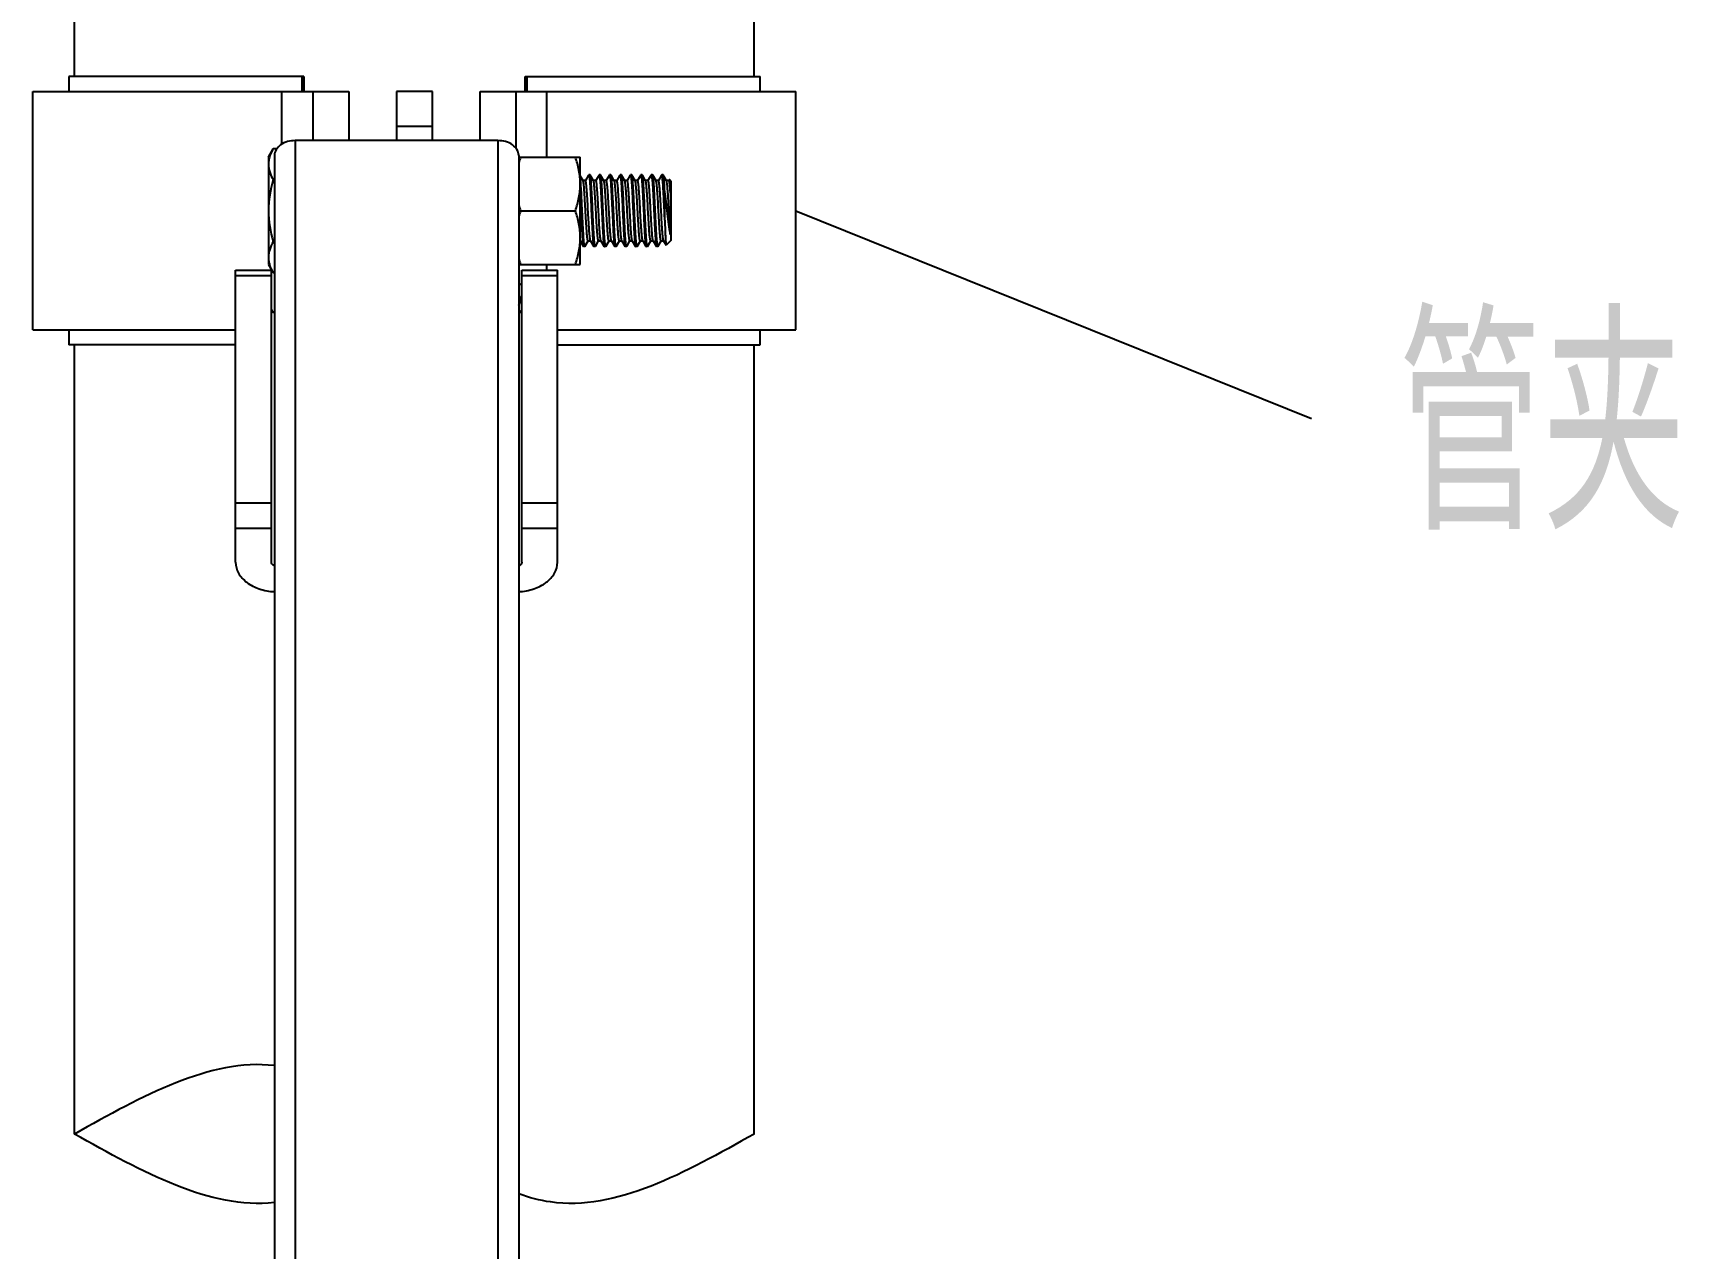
# Model space of a CAD drawing. Extents: x 27938 to 1507990, y 110129 to 923079.
# Drawn here: x 671008 to 674216, y 378799 to 381167 of the extents above; entities that cross this region are included whole.
import ezdxf

# ---------------------------------------------------------------- set-up
doc = ezdxf.new("R2010")
doc.units = 0
doc.header["$LTSCALE"] = 1000
doc.header["$MEASUREMENT"] = 0
doc.layers.add('W_DIM', color=4, linetype='Continuous')
doc.styles.get("Standard").update_dxf_attribs({"font": 'gbenor.shx', "bigfont": 'gbcbig.shx'})
doc.styles.add('wwp100', font='txt.shx', dxfattribs={"width": 0.7, "height": 400, "bigfont": 'hztxt.shx'})
doc.dimstyles.get("Standard").update_dxf_attribs({"dimtxt": 0.18, "dimasz": 0.18, "dimexe": 0.18, "dimexo": 0.0625, "dimgap": 0.09, "dimtad": 0, "dimtih": 1, "dimtoh": 1, "dimdec": 4, "dimzin": 0, "dimdsep": 46, "dimtxsty": 'Standard', "dimcen": 0.09, "dimadec": 0, "dimazin": 0, "dimtfac": 1, "dimtdec": 4, "dimtofl": 0, "dimtmove": 0, "dimatfit": 3, "dimfxl": 1, "dimtolj": 1, "dimtzin": 0, "dimarcsym": 0})

msp = doc.modelspace()

# ---------------------------------------------------------------- linework, layer by layer
at = {"linetype": 'Continuous'}
for p, q in [((671089.5, 381081.7), (671089.5, 381981.9)), ((672413.8, 381081.7), (672413.8, 381952.9)), ((671077.9, 381081.7), (671077.9, 381052.6)), ((671536.1, 381081.7), (671077.9, 381081.7)), ((671532.3, 381081.7), (671532.3, 381052.6)), ((671536.1, 381081.7), (671536.1, 381052.6)), ((671967.2, 381052.6), (671967.2, 381081.7)), ((671967.2, 381081.7), (672425.4, 381081.7)), ((671971, 381052.6), (671971, 381081.7)), ((672425.4, 381052.6), (672425.4, 381081.7)), ((671008.2, 380588), (671008.2, 381052.6)), ((671008.2, 381052.6), (671623.9, 381052.6)), ((671493.5, 380950.2), (671493.5, 381052.6)), ((671554.2, 380956.8), (671554.2, 381052.6)), ((671623.9, 381052.6), (671623.9, 380956.8)), ((671716.8, 381052.6), (671716.8, 380956.8)), ((671786.5, 381052.6), (671716.8, 381052.6)), ((671786.5, 380956.8), (671786.5, 381052.6)), ((671879.4, 380956.8), (671879.4, 381052.6)), ((671879.4, 381052.6), (672495.1, 381052.6)), ((671949.1, 381052.6), (671949.1, 380942.5)), ((672009.8, 380924.8), (672009.8, 381052.6)), ((672495.1, 380588), (672495.1, 381052.6)), ((671786.5, 380984.6), (671716.8, 380984.6)), ((671467, 380924.8), (671476.4, 380941)), ((671483.1, 380941), (671476.4, 380941)), ((671519.3, 380956.8), (671519.3, 377871.3)), ((671914.3, 380956.8), (671519.3, 380956.8)), ((671914.3, 380956.8), (671914.3, 377871.3)), ((671467, 380924.8), (671467, 380715.8)), ((671478.7, 380928.1), (671478.7, 377563.3)), ((671954.9, 380928.1), (671954.9, 377563.3)), ((671954.9, 380924.8), (672074.6, 380924.8)), ((672074.6, 380715.8), (672074.6, 380924.8)), ((671478.7, 380880.7), (671476.4, 380880.7)), ((672080.2, 380878.7), (672074.6, 380888.3)), ((672084.9, 380879), (672080, 380879)), ((672091, 380889.8), (672084.8, 380879)), ((672091, 380889.8), (672091.3, 380890)), ((672093.8, 380890), (672091.3, 380890)), ((672094.1, 380889.8), (672093.8, 380890)), ((672100.5, 380878.7), (672094.1, 380889.8)), ((672105.2, 380879), (672100.3, 380879)), ((672100.6, 380878.5), (672100.5, 380878.7)), ((672111.3, 380889.8), (672105.1, 380879)), ((672111.3, 380889.8), (672111.6, 380890)), ((672114.1, 380890), (672111.6, 380890)), ((672114.4, 380889.8), (672114.1, 380890)), ((672120.8, 380878.7), (672114.4, 380889.8)), ((672125.5, 380879), (672120.7, 380879)), ((672131.7, 380889.8), (672125.4, 380879)), ((672131.7, 380889.8), (672131.9, 380890)), ((672134.5, 380890), (672131.9, 380890)), ((672134.7, 380889.8), (672134.5, 380890)), ((672141.1, 380878.7), (672134.7, 380889.8)), ((672135.1, 380888.6), (672134.7, 380889.8)), ((672145.9, 380879), (672141, 380879)), ((672141.5, 380877.8), (672141.1, 380878.7)), ((672152, 380889.8), (672145.8, 380879)), ((672146.5, 380877.8), (672145.9, 380879)), ((672152, 380889.8), (672152.2, 380890)), ((672152.2, 380890), (672152.9, 380888.6)), ((672154.8, 380890), (672152.2, 380890)), ((672155, 380889.8), (672154.8, 380890)), ((672161.5, 380878.7), (672155, 380889.8)), ((672166.2, 380879), (672161.3, 380879)), ((672161.6, 380878.4), (672161.5, 380878.7)), ((672172.3, 380889.8), (672166.1, 380879)), ((672172.3, 380889.8), (672172.6, 380890)), ((672175.1, 380890), (672172.6, 380890)), ((672175.4, 380889.8), (672175.1, 380890)), ((672181.8, 380878.7), (672175.4, 380889.8)), ((672186.5, 380879), (672181.6, 380879)), ((672192.6, 380889.8), (672186.4, 380879)), ((672192.6, 380889.8), (672192.9, 380890)), ((672195.4, 380890), (672192.9, 380890)), ((672195.7, 380889.8), (672195.4, 380890)), ((672202.1, 380878.7), (672195.7, 380889.8)), ((672206.9, 380879), (672202, 380879)), ((672213, 380889.8), (672206.7, 380879)), ((672213, 380889.8), (672213.2, 380890)), ((672215.8, 380890), (672213.2, 380890)), ((672216, 380889.8), (672215.8, 380890)), ((672222.4, 380878.7), (672216, 380889.8)), ((672227.2, 380879), (672222.3, 380879)), ((672222.6, 380878.4), (672222.4, 380878.7)), ((672233.3, 380889.8), (672227.1, 380879)), ((672233.6, 380890), (672233.3, 380889.8)), ((672236.1, 380890), (672233.6, 380890)), ((672236.4, 380889.8), (672236.1, 380890)), ((672242.8, 380878.7), (672236.4, 380889.8)), ((672247.5, 380879), (672242.6, 380879)), ((672248.4, 380880.8), (672247.4, 380879)), ((672251.1, 380878.4), (672248.6, 380880.9)), ((672251.1, 380878.4), (672251.1, 380762.2)), ((672239.5, 380801.6), (672239.5, 380854.6)), ((672250.5, 380855), (672250.5, 380773.4)), ((671958.4, 380820.3), (672065.2, 380820.3)), ((671478.7, 380759.9), (671476.4, 380759.9)), ((672074.6, 380761.6), (672080.8, 380750.8)), ((672080.8, 380750.8), (672081.1, 380750.6)), ((672083.6, 380750.6), (672081.1, 380750.6)), ((672083.9, 380750.8), (672083.6, 380750.6)), ((672083.9, 380750.8), (672090.1, 380761.6)), ((672090, 380761.6), (672094.9, 380761.6)), ((672094.7, 380761.9), (672101.2, 380750.8)), ((672101.2, 380750.8), (672101.4, 380750.6)), ((672104, 380750.6), (672101.4, 380750.6)), ((672104.2, 380750.8), (672104, 380750.6)), ((672104.2, 380750.8), (672110.5, 380761.6)), ((672110.3, 380761.6), (672115.2, 380761.6)), ((672115.1, 380761.9), (672115, 380762.1)), ((672115.1, 380761.9), (672121.5, 380750.8)), ((672121.5, 380750.8), (672121.8, 380750.6)), ((672124.3, 380750.6), (672121.8, 380750.6)), ((672124.6, 380750.8), (672124.3, 380750.6)), ((672124.6, 380750.8), (672130.8, 380761.6)), ((672130.7, 380761.6), (672135.6, 380761.6)), ((672135.4, 380761.9), (672141.8, 380750.8)), ((672141.8, 380750.8), (672142.1, 380750.6)), ((672144.6, 380750.6), (672142.1, 380750.6)), ((672144.9, 380750.8), (672144.6, 380750.6)), ((672144.9, 380750.8), (672151.1, 380761.6)), ((672151, 380761.6), (672155.9, 380761.6)), ((672155.7, 380761.9), (672162.1, 380750.8)), ((672162.1, 380750.8), (672162.4, 380750.6)), ((672164.9, 380750.6), (672162.4, 380750.6)), ((672165.2, 380750.8), (672164.9, 380750.6)), ((672165.2, 380750.8), (672171.4, 380761.6)), ((672171.3, 380761.6), (672176.2, 380761.6)), ((672176.1, 380761.9), (672182.5, 380750.8)), ((672182.5, 380750.8), (672182.7, 380750.6)), ((672185.3, 380750.6), (672182.7, 380750.6)), ((672185.5, 380750.8), (672185.3, 380750.6)), ((672185.5, 380750.8), (672191.8, 380761.6)), ((672191.6, 380761.6), (672196.5, 380761.6)), ((672196.4, 380761.9), (672202.8, 380750.8)), ((672202.8, 380750.8), (672203.1, 380750.6)), ((672205.6, 380750.6), (672203.1, 380750.6)), ((672205.9, 380750.8), (672205.6, 380750.6)), ((672205.9, 380750.8), (672212.1, 380761.6)), ((672212, 380761.6), (672216.9, 380761.6)), ((672216.7, 380761.9), (672223.1, 380750.8)), ((672223.1, 380750.8), (672223.4, 380750.6)), ((672225.9, 380750.6), (672223.4, 380750.6)), ((672226.2, 380750.8), (672225.9, 380750.6)), ((672226.2, 380750.8), (672232.4, 380761.6)), ((672232.3, 380761.6), (672237.2, 380761.6)), ((672237, 380761.9), (672237.2, 380761.6)), ((672237.2, 380761.6), (672242, 380753.3)), ((672242, 380753.3), (672242.2, 380753.3)), ((672251.1, 380762.2), (672242.2, 380753.3)), ((671467, 380715.8), (671473.5, 380704.6)), ((671954.9, 380715.8), (672074.6, 380715.8)), ((672009.8, 380704.2), (672009.8, 380715.8)), ((671403.2, 380135.4), (671403.2, 380704.2)), ((671403.2, 380704.2), (671472.9, 380704.2)), ((671403.2, 380694), (671472.9, 380694)), ((671472.9, 380135.4), (671472.9, 380704.2)), ((671478.7, 380699.6), (671476.4, 380699.6)), ((671960.7, 380135.4), (671960.7, 380704.2)), ((671960.7, 380704.2), (672030.4, 380704.2)), ((671960.7, 380694), (672030.4, 380694)), ((672030.4, 380135.4), (672030.4, 380704.2)), ((671960.7, 380675.2), (671954.9, 380679.3)), ((671960.7, 380649.1), (671960.2, 380648.7)), ((671008.2, 380588), (671403.2, 380588)), ((671077.9, 380588), (671077.9, 380558.9)), ((672030.4, 380588), (672495.1, 380588)), ((672425.4, 380558.9), (672425.4, 380588)), ((671403.2, 380558.9), (671077.9, 380558.9)), ((671089.5, 379021.4), (671089.5, 380558.9)), ((672030.4, 380558.9), (672425.4, 380558.9)), ((672413.8, 379021.4), (672413.8, 380558.9)), ((671472.9, 380250.4), (671403.2, 380250.4)), ((672030.4, 380250.4), (671960.7, 380250.4)), ((671472.9, 380201.1), (671403.2, 380201.1)), ((672030.4, 380201.1), (671960.7, 380201.1))]:
    msp.add_line(p, q, dxfattribs=at)
msp.add_lwpolyline([(671954.9, 380635.9), (671958.4, 380645), (671960.7, 380649.9)], dxfattribs=at)
for centre, radius, start, end in [((672167.1, 380855), 220, 161.5104, 164.6888), ((666936, 380588.7), 5145.2, 2.5803, 2.9163), ((672167.1, 380890.1), 220, 195.3112, 198.4896), ((672167.1, 380750.5), 220, 161.5104, 164.6888), ((672167.1, 380785.5), 220, 195.3112, 198.4896), ((671559.6, 380747.7), 96.1, 206.641, 210.0621), ((672093.9, 380566.9), 160, 149.4462, 150.2362), ((671969.6, 380644.6), 24, 240.2296, 242.1247)]:
    msp.add_arc(centre, radius, start, end, dxfattribs=at)
for points, knots in [([(671476.4, 380941), (671475.6, 380939.7), (671472.7, 380934.3), (671470.3, 380928.7), (671469, 380924.4)], [0, 0, 0, 0, 0.257362, 1, 1, 1, 1]), ([(671519.3, 380956.8), (671509.3, 380956.8), (671490.8, 380953), (671478.7, 380935.9), (671478.7, 380928.1)], [0, 0, 0, 0, 0.559767, 1, 1, 1, 1]), ([(671954.9, 380928.1), (671954.9, 380935.9), (671942.8, 380953), (671924.3, 380956.8), (671914.3, 380956.8)], [0, 0, 0, 0, 0.440233, 1, 1, 1, 1]), ([(671469, 380924.4), (671468.7, 380923.2), (671467.6, 380918.8), (671467, 380914.2), (671467, 380910.8)], [0, 0, 0, 0, 0.253622, 1, 1, 1, 1]), ([(671467, 380910.8), (671467, 380905.7), (671469, 380895), (671473.7, 380885.4), (671476.4, 380880.7)], [0, 0, 0, 0, 0.485077, 1, 1, 1, 1]), ([(672074.6, 380872.6), (672074.6, 380881.4), (672072.8, 380899.2), (672068, 380916.4), (672065.2, 380924.8)], [0, 0, 0, 0, 0.498127, 1, 1, 1, 1]), ([(672065.2, 380820.3), (672068, 380828.8), (672072.8, 380845.9), (672074.6, 380863.7), (672074.6, 380872.6)], [0, 0, 0, 0, 0.501873, 1, 1, 1, 1]), ([(672078.6, 380820.3), (672077.9, 380833.7), (672077.1, 380852.3), (672075.7, 380874.2), (672075, 380882.7), (672074.6, 380886)], [0, 0, 0, 0, 0.612202, 0.845734, 1, 1, 1, 1]), ([(672090, 380761.6), (672089.9, 380761.6), (672089.6, 380762.1), (672089.2, 380763.4), (672088.6, 380766.5), (672088.1, 380771.5), (672087.5, 380778.4), (672086.9, 380786.7), (672086.3, 380796.2), (672085.7, 380806.6), (672084.9, 380821.2), (672084.1, 380835.5), (672083.3, 380849.3), (672082.7, 380858.3), (672082.1, 380865.9), (672081.5, 380871.8), (672080.9, 380875.9), (672080.5, 380878.1), (672080.2, 380878.7)], [0, 0, 0, 0, 0.003455, 0.010693, 0.037891, 0.081614, 0.140407, 0.212192, 0.294399, 0.384075, 0.47799, 0.664974, 0.751306, 0.828652, 0.894237, 0.945722, 0.98132, 1, 1, 1, 1]), ([(672094.7, 380761.9), (672094.4, 380762.5), (672094, 380764.7), (672093.4, 380768.8), (672092.8, 380774.7), (672092.2, 380782.3), (672091.6, 380791.3), (672090.8, 380805.1), (672090, 380819.4), (672089.2, 380834), (672088.6, 380844.4), (672088, 380853.9), (672087.4, 380862.2), (672086.8, 380869.1), (672086.3, 380874.1), (672085.7, 380877.2), (672085.3, 380878.5), (672085, 380879), (672084.9, 380879)], [0, 0, 0, 0, 0.018679, 0.054277, 0.105763, 0.171349, 0.248695, 0.335028, 0.52201, 0.615925, 0.7056, 0.787808, 0.859593, 0.918387, 0.96211, 0.989308, 0.996544, 1, 1, 1, 1]), ([(672091.3, 380890), (672091.4, 380890), (672091.7, 380889.4), (672091.9, 380888.5), (672092.3, 380886.8), (672092.7, 380883.3), (672093.3, 380877.5), (672093.9, 380869), (672094.5, 380858.5), (672095.1, 380846.6), (672095.7, 380833.7), (672096.1, 380824.8), (672096.3, 380820.3)], [0, 0, 0, 0, 0.0066, 0.021626, 0.045785, 0.07899, 0.171387, 0.295464, 0.446521, 0.618791, 0.80567, 1, 1, 1, 1]), ([(672098.9, 380820.3), (672098.5, 380828.8), (672097.9, 380841.1), (672097.1, 380856.8), (672096.5, 380867), (672095.9, 380875.6), (672095.4, 380882.3), (672094.8, 380886.7), (672094.4, 380889.1), (672094.1, 380889.8)], [0, 0, 0, 0, 0.364471, 0.530917, 0.679032, 0.803712, 0.900705, 0.96676, 1, 1, 1, 1]), ([(672110.3, 380761.6), (672110.2, 380761.6), (672109.9, 380762), (672109.5, 380763.4), (672109, 380766.4), (672108.4, 380771.4), (672107.8, 380778.1), (672107.2, 380786.3), (672106.6, 380795.7), (672106, 380806), (672105.2, 380820.4), (672104.3, 380837.7), (672103.3, 380854), (672102.5, 380865.1), (672101.9, 380871.2), (672101.3, 380875.5), (672100.9, 380877.8), (672100.6, 380878.5)], [0, 0, 0, 0, 0.003417, 0.010553, 0.037343, 0.080422, 0.138384, 0.209216, 0.290427, 0.379147, 0.472236, 0.658297, 0.82249, 0.888984, 0.941829, 0.979209, 1, 1, 1, 1]), ([(672115, 380762.1), (672114.7, 380762.8), (672114.3, 380765), (672113.7, 380769.3), (672113.1, 380775.4), (672112.2, 380786.5), (672111.3, 380802.8), (672110.3, 380820.1), (672109.5, 380834.5), (672108.9, 380844.8), (672108.3, 380854.3), (672107.7, 380862.5), (672107.1, 380869.2), (672106.6, 380874.2), (672106, 380877.2), (672105.6, 380878.5), (672105.3, 380879), (672105.2, 380879)], [0, 0, 0, 0, 0.020588, 0.057799, 0.110514, 0.176922, 0.341067, 0.527216, 0.620384, 0.709195, 0.790501, 0.861424, 0.919465, 0.962605, 0.989434, 0.996579, 1, 1, 1, 1]), ([(672111.6, 380890), (672111.7, 380890), (672112, 380889.4), (672112.3, 380888.5), (672112.6, 380886.8), (672113, 380883.3), (672113.6, 380877.5), (672114.2, 380869), (672114.8, 380858.5), (672115.4, 380846.6), (672116, 380833.7), (672116.5, 380824.8), (672116.7, 380820.3)], [0, 0, 0, 0, 0.006597, 0.021619, 0.045777, 0.07898, 0.171374, 0.295442, 0.446496, 0.618772, 0.805666, 1, 1, 1, 1]), ([(672119.2, 380820.3), (672118.8, 380828.8), (672118.2, 380841.1), (672117.4, 380856.8), (672116.9, 380867), (672116.3, 380875.6), (672115.7, 380882.3), (672115.1, 380886.7), (672114.8, 380889.1), (672114.4, 380889.8)], [0, 0, 0, 0, 0.364465, 0.530905, 0.679014, 0.8037, 0.900701, 0.966759, 1, 1, 1, 1]), ([(672130.7, 380761.6), (672130.5, 380761.6), (672130.2, 380762.1), (672129.8, 380763.4), (672129.3, 380766.5), (672128.7, 380771.5), (672128.1, 380778.4), (672127.5, 380786.7), (672126.9, 380796.2), (672126.3, 380806.6), (672125.5, 380821.2), (672124.7, 380835.5), (672123.9, 380849.3), (672123.3, 380858.3), (672122.7, 380865.9), (672122.2, 380871.8), (672121.5, 380875.9), (672121.2, 380878.1), (672120.8, 380878.7)], [0, 0, 0, 0, 0.003456, 0.010692, 0.037889, 0.081613, 0.140407, 0.212192, 0.2944, 0.384075, 0.47799, 0.664972, 0.751305, 0.828651, 0.894236, 0.945723, 0.981321, 1, 1, 1, 1]), ([(672135.4, 380761.9), (672135, 380762.5), (672134.7, 380764.7), (672134, 380768.8), (672133.5, 380774.7), (672132.9, 380782.3), (672132.3, 380791.3), (672131.5, 380805.1), (672130.7, 380819.4), (672129.9, 380834), (672129.3, 380844.4), (672128.7, 380853.9), (672128.1, 380862.2), (672127.5, 380869.1), (672126.9, 380874.1), (672126.4, 380877.2), (672126, 380878.5), (672125.7, 380879), (672125.5, 380879)], [0, 0, 0, 0, 0.01868, 0.054278, 0.105764, 0.171348, 0.248694, 0.335026, 0.52201, 0.615925, 0.705601, 0.787808, 0.859593, 0.918386, 0.962109, 0.989306, 0.996545, 1, 1, 1, 1]), ([(672131.9, 380890), (672132.1, 380890), (672132.4, 380889.4), (672132.6, 380888.5), (672132.9, 380886.8), (672133.4, 380883.3), (672133.9, 380877.5), (672134.5, 380869), (672135.1, 380858.5), (672135.8, 380846.6), (672136.4, 380833.7), (672136.8, 380824.8), (672137, 380820.3)], [0, 0, 0, 0, 0.006599, 0.021622, 0.045782, 0.078987, 0.171389, 0.295466, 0.446515, 0.618783, 0.80567, 1, 1, 1, 1]), ([(672139.5, 380820.3), (672139.2, 380828.1), (672138.5, 380842.9), (672137.4, 380862.8), (672136.6, 380876.6), (672135.8, 380884.7), (672135.4, 380887.5), (672135.1, 380888.6)], [0, 0, 0, 0, 0.342843, 0.645753, 0.873522, 0.950589, 1, 1, 1, 1]), ([(672151, 380761.6), (672150.9, 380761.6), (672150.6, 380762), (672150.2, 380763.3), (672149.7, 380766.2), (672149.1, 380770.9), (672148.5, 380777.3), (672148, 380785.2), (672147.4, 380794.2), (672146.8, 380804.1), (672146, 380818.1), (672145.1, 380835.2), (672144, 380853.7), (672143, 380866.6), (672142.2, 380874.1), (672141.7, 380876.8), (672141.5, 380877.8)], [0, 0, 0, 0, 0.003318, 0.010166, 0.035831, 0.077124, 0.132774, 0.200951, 0.279376, 0.365418, 0.456184, 0.639607, 0.805161, 0.930787, 0.973175, 1, 1, 1, 1]), ([(672155.7, 380761.9), (672155.4, 380762.5), (672155, 380764.4), (672154.5, 380768), (672153.9, 380773.4), (672153.4, 380780.2), (672152.8, 380788.2), (672152, 380800.8), (672151.1, 380817.4), (672150, 380837.2), (672149, 380854.8), (672148, 380867.2), (672147.2, 380874.3), (672146.8, 380876.9), (672146.5, 380877.8)], [0, 0, 0, 0, 0.017152, 0.049306, 0.095685, 0.154891, 0.225083, 0.30406, 0.478231, 0.655625, 0.814053, 0.933743, 0.974201, 1, 1, 1, 1]), ([(672152.9, 380888.6), (672153.1, 380887.5), (672153.5, 380884.7), (672154.4, 380876.6), (672155.2, 380862.8), (672156.3, 380842.9), (672157, 380828.1), (672157.3, 380820.3)], [0, 0, 0, 0, 0.049411, 0.126478, 0.354247, 0.657157, 1, 1, 1, 1]), ([(672159.9, 380820.3), (672159.5, 380828.8), (672158.9, 380841.1), (672158.1, 380856.8), (672157.5, 380867), (672156.9, 380875.6), (672156.4, 380882.3), (672155.8, 380886.7), (672155.4, 380889.1), (672155, 380889.8)], [0, 0, 0, 0, 0.364462, 0.530907, 0.679025, 0.803712, 0.900706, 0.96676, 1, 1, 1, 1]), ([(672171.3, 380761.6), (672171.2, 380761.6), (672170.9, 380762), (672170.5, 380763.4), (672170, 380766.4), (672169.4, 380771.3), (672168.8, 380778), (672168.2, 380786.1), (672167.6, 380795.5), (672167, 380805.7), (672166.2, 380820.1), (672165.3, 380837.4), (672164.3, 380853.7), (672163.5, 380864.8), (672162.9, 380871), (672162.3, 380875.3), (672161.9, 380877.7), (672161.6, 380878.4)], [0, 0, 0, 0, 0.003402, 0.010497, 0.037127, 0.079951, 0.137583, 0.208037, 0.288851, 0.377191, 0.469951, 0.655642, 0.820036, 0.88689, 0.940273, 0.978363, 1, 1, 1, 1]), ([(672176.1, 380761.9), (672175.7, 380762.5), (672175.3, 380764.7), (672174.7, 380768.8), (672174.1, 380774.7), (672173.5, 380782.3), (672172.9, 380791.3), (672172.1, 380805.1), (672171.3, 380819.4), (672170.5, 380834), (672169.9, 380844.4), (672169.3, 380853.9), (672168.7, 380862.2), (672168.1, 380869.1), (672167.6, 380874.1), (672167, 380877.2), (672166.6, 380878.5), (672166.3, 380879), (672166.2, 380879)], [0, 0, 0, 0, 0.01868, 0.054279, 0.105766, 0.17135, 0.248697, 0.335029, 0.522011, 0.615926, 0.705602, 0.78781, 0.859595, 0.918388, 0.962111, 0.989307, 0.996546, 1, 1, 1, 1]), ([(672172.6, 380890), (672172.7, 380890), (672173, 380889.4), (672173.3, 380888.5), (672173.6, 380886.8), (672174, 380883.3), (672174.6, 380877.5), (672175.2, 380869), (672175.8, 380858.5), (672176.4, 380846.6), (672177, 380833.7), (672177.4, 380824.8), (672177.7, 380820.3)], [0, 0, 0, 0, 0.0066, 0.021625, 0.045784, 0.078988, 0.171384, 0.29546, 0.446516, 0.618789, 0.80567, 1, 1, 1, 1]), ([(672180.2, 380820.3), (672179.8, 380828.8), (672179.2, 380841.1), (672178.4, 380856.8), (672177.8, 380867), (672177.2, 380875.6), (672176.7, 380882.3), (672176.1, 380886.7), (672175.8, 380889.1), (672175.4, 380889.8)], [0, 0, 0, 0, 0.364471, 0.530917, 0.679031, 0.803711, 0.900704, 0.96676, 1, 1, 1, 1]), ([(672191.6, 380761.6), (672191.5, 380761.6), (672191.2, 380762.1), (672190.8, 380763.4), (672190.3, 380766.5), (672189.7, 380771.5), (672189.1, 380778.4), (672188.5, 380786.7), (672187.9, 380796.2), (672187.3, 380806.6), (672186.5, 380821.2), (672185.7, 380835.5), (672184.9, 380849.3), (672184.3, 380858.3), (672183.7, 380865.9), (672183.1, 380871.8), (672182.5, 380875.9), (672182.2, 380878.1), (672181.8, 380878.7)], [0, 0, 0, 0, 0.003456, 0.010692, 0.037889, 0.081613, 0.140406, 0.212192, 0.2944, 0.384075, 0.477989, 0.664972, 0.751304, 0.828651, 0.894236, 0.945722, 0.981321, 1, 1, 1, 1]), ([(672196.4, 380761.9), (672196, 380762.5), (672195.6, 380764.7), (672195, 380768.8), (672194.5, 380774.7), (672193.9, 380782.3), (672193.3, 380791.3), (672192.4, 380805.1), (672191.7, 380819.4), (672190.9, 380834), (672190.2, 380844.4), (672189.6, 380853.9), (672189.1, 380862.2), (672188.5, 380869.1), (672187.9, 380874.1), (672187.4, 380877.2), (672187, 380878.5), (672186.7, 380879), (672186.5, 380879)], [0, 0, 0, 0, 0.01868, 0.054278, 0.105764, 0.171348, 0.248694, 0.335027, 0.52201, 0.615925, 0.705601, 0.787808, 0.859593, 0.918386, 0.962109, 0.989306, 0.996546, 1, 1, 1, 1]), ([(672192.9, 380890), (672193.1, 380890), (672193.3, 380889.4), (672193.6, 380888.5), (672193.9, 380886.8), (672194.4, 380883.3), (672194.9, 380877.5), (672195.5, 380869), (672196.1, 380858.5), (672196.7, 380846.6), (672197.4, 380833.7), (672197.8, 380824.8), (672198, 380820.3)], [0, 0, 0, 0, 0.006596, 0.021617, 0.045773, 0.078975, 0.171369, 0.295437, 0.446491, 0.618767, 0.805664, 1, 1, 1, 1]), ([(672200.5, 380820.3), (672200.1, 380828.8), (672199.6, 380841.1), (672198.7, 380856.8), (672198.2, 380867), (672197.6, 380875.6), (672197, 380882.3), (672196.4, 380886.7), (672196.1, 380889.1), (672195.7, 380889.8)], [0, 0, 0, 0, 0.364464, 0.530903, 0.679012, 0.803699, 0.9007, 0.966759, 1, 1, 1, 1]), ([(672212, 380761.6), (672211.8, 380761.6), (672211.5, 380762.1), (672211.1, 380763.4), (672210.6, 380766.5), (672210, 380771.5), (672209.4, 380778.4), (672208.9, 380786.7), (672208.3, 380796.2), (672207.6, 380806.6), (672206.8, 380821.2), (672206.1, 380835.5), (672205.2, 380849.3), (672204.6, 380858.3), (672204, 380865.9), (672203.5, 380871.8), (672202.9, 380875.9), (672202.5, 380878.1), (672202.1, 380878.7)], [0, 0, 0, 0, 0.003456, 0.010693, 0.037891, 0.081614, 0.140408, 0.212192, 0.2944, 0.384075, 0.47799, 0.664974, 0.751306, 0.828653, 0.894237, 0.945723, 0.981321, 1, 1, 1, 1]), ([(672216.7, 380761.9), (672216.3, 380762.5), (672216, 380764.7), (672215.4, 380768.8), (672214.8, 380774.7), (672214.2, 380782.3), (672213.6, 380791.3), (672212.8, 380805.1), (672212, 380819.4), (672211.2, 380834), (672210.6, 380844.4), (672210, 380853.9), (672209.4, 380862.2), (672208.8, 380869.1), (672208.2, 380874.1), (672207.7, 380877.2), (672207.3, 380878.5), (672207, 380879), (672206.9, 380879)], [0, 0, 0, 0, 0.018679, 0.054277, 0.105763, 0.171348, 0.248694, 0.335027, 0.52201, 0.615925, 0.7056, 0.787807, 0.859593, 0.918386, 0.96211, 0.989308, 0.996544, 1, 1, 1, 1]), ([(672213.2, 380890), (672213.4, 380890), (672213.7, 380889.4), (672213.9, 380888.5), (672214.2, 380886.8), (672214.7, 380883.3), (672215.2, 380877.5), (672215.8, 380869), (672216.4, 380858.5), (672217.1, 380846.6), (672217.7, 380833.7), (672218.1, 380824.8), (672218.3, 380820.3)], [0, 0, 0, 0, 0.006599, 0.021624, 0.045785, 0.078991, 0.171394, 0.295472, 0.446521, 0.618786, 0.80567, 1, 1, 1, 1]), ([(672220.8, 380820.3), (672220.5, 380828.8), (672219.9, 380841.1), (672219.1, 380856.8), (672218.5, 380867), (672217.9, 380875.6), (672217.4, 380882.3), (672216.7, 380886.7), (672216.4, 380889.1), (672216, 380889.8)], [0, 0, 0, 0, 0.364462, 0.530902, 0.679016, 0.803706, 0.900705, 0.96676, 1, 1, 1, 1]), ([(672232.3, 380761.6), (672232.2, 380761.6), (672231.9, 380762), (672231.5, 380763.4), (672230.9, 380766.4), (672230.4, 380771.3), (672229.8, 380777.9), (672229.2, 380786.1), (672228.6, 380795.4), (672228, 380805.6), (672227.2, 380819.9), (672226.3, 380837.2), (672225.3, 380853.5), (672224.5, 380864.6), (672223.9, 380870.8), (672223.3, 380875.3), (672222.9, 380877.6), (672222.6, 380878.4)], [0, 0, 0, 0, 0.003396, 0.010472, 0.037029, 0.079737, 0.13722, 0.207502, 0.288137, 0.376304, 0.468915, 0.654438, 0.818923, 0.885939, 0.939566, 0.977978, 1, 1, 1, 1]), ([(672237, 380761.9), (672236.7, 380762.5), (672236.3, 380764.7), (672235.7, 380768.8), (672235.1, 380774.7), (672234.5, 380782.3), (672233.9, 380791.3), (672233.1, 380805.1), (672232.3, 380819.4), (672231.5, 380834), (672230.9, 380844.4), (672230.3, 380853.9), (672229.7, 380862.2), (672229.1, 380869.1), (672228.6, 380874.1), (672228, 380877.2), (672227.6, 380878.5), (672227.3, 380879), (672227.2, 380879)], [0, 0, 0, 0, 0.01868, 0.054278, 0.105764, 0.171348, 0.248695, 0.335027, 0.52201, 0.615925, 0.705601, 0.787809, 0.859594, 0.918387, 0.96211, 0.989307, 0.996546, 1, 1, 1, 1]), ([(672239.5, 380801.6), (672239.3, 380806.9), (672238.8, 380817.5), (672238, 380833.2), (672237.3, 380848.2), (672236.6, 380861.7), (672236, 380871.8), (672235.4, 380878.5), (672235.1, 380882.5), (672234.7, 380885.6), (672234.4, 380887.9), (672234.1, 380889.2), (672233.8, 380890), (672233.6, 380890)], [0, 0, 0, 0, 0.178481, 0.358633, 0.531004, 0.686502, 0.81696, 0.870599, 0.915552, 0.951236, 0.977231, 0.993319, 1, 1, 1, 1]), ([(672239.5, 380854.6), (672239.3, 380859.1), (672238.8, 380867.3), (672238.2, 380876.8), (672237.6, 380882.9), (672237.2, 380886), (672236.8, 380888.2), (672236.6, 380889.4), (672236.4, 380889.8)], [0, 0, 0, 0, 0.386407, 0.692621, 0.809887, 0.900873, 0.96438, 1, 1, 1, 1]), ([(672250.5, 380773.4), (672249.7, 380782.7), (672248.8, 380797.9), (672247.6, 380818.8), (672246.7, 380835.7), (672245.8, 380851.2), (672245, 380862.7), (672244.3, 380870.1), (672243.8, 380874), (672243.4, 380876.8), (672243, 380878.2), (672242.8, 380878.7)], [0, 0, 0, 0, 0.266625, 0.430398, 0.595472, 0.747113, 0.871808, 0.920471, 0.958518, 0.985156, 1, 1, 1, 1]), ([(672250.5, 380855), (672250.3, 380858.3), (672249.9, 380864.2), (672249.2, 380871), (672248.7, 380875.1), (672248.3, 380877.1), (672248, 380878.3), (672247.7, 380879), (672247.5, 380879)], [0, 0, 0, 0, 0.414305, 0.728229, 0.842155, 0.925352, 0.97725, 1, 1, 1, 1]), ([(672248.4, 380880.8), (672248.5, 380880.9), (672248.5, 380880.9), (672248.6, 380880.9), (672248.6, 380880.9)], [0, 0, 0, 0, 0.579006, 1, 1, 1, 1]), ([(672248.6, 380880.9), (672248.8, 380880.7), (672248.9, 380880), (672249.2, 380878.6), (672249.4, 380876.3), (672249.6, 380873.3), (672249.8, 380869.6), (672250.2, 380863.4), (672250.4, 380858.5), (672250.5, 380855)], [0, 0, 0, 0, 0.026242, 0.082423, 0.168531, 0.283682, 0.426407, 0.594915, 1, 1, 1, 1]), ([(672239.5, 380854.6), (672240.4, 380847.1), (672242.1, 380831.9), (672244.6, 380809.8), (672247.2, 380790.2), (672249.2, 380778.3), (672250.5, 380773.4)], [0, 0, 0, 0, 0.276989, 0.559714, 0.812602, 1, 1, 1, 1]), ([(672074.6, 380768), (672074.6, 380776.9), (672072.8, 380794.7), (672068, 380811.8), (672065.2, 380820.3)], [0, 0, 0, 0, 0.498127, 1, 1, 1, 1]), ([(672076, 380820.3), (672076.4, 380811.8), (672077, 380799.5), (672077.8, 380783.8), (672078.4, 380773.6), (672079, 380765), (672079.5, 380758.3), (672080.1, 380753.9), (672080.4, 380751.5), (672080.8, 380750.8)], [0, 0, 0, 0, 0.364464, 0.530902, 0.679018, 0.803707, 0.900706, 0.966761, 1, 1, 1, 1]), ([(672083.6, 380750.6), (672083.5, 380750.6), (672083.2, 380751.2), (672082.9, 380752.1), (672082.6, 380753.8), (672082.2, 380757.3), (672081.6, 380763.1), (672081, 380771.6), (672080.4, 380782.1), (672079.8, 380794), (672079.2, 380806.9), (672078.8, 380815.8), (672078.6, 380820.3)], [0, 0, 0, 0, 0.006599, 0.021623, 0.045783, 0.078988, 0.171391, 0.295468, 0.446516, 0.618784, 0.80567, 1, 1, 1, 1]), ([(672096.3, 380820.3), (672096.7, 380811.8), (672097.3, 380799.5), (672098.1, 380783.8), (672098.7, 380773.6), (672099.3, 380765), (672099.8, 380758.3), (672100.5, 380753.9), (672100.8, 380751.5), (672101.2, 380750.8)], [0, 0, 0, 0, 0.364464, 0.530904, 0.679014, 0.8037, 0.900701, 0.966759, 1, 1, 1, 1]), ([(672104, 380750.6), (672103.8, 380750.6), (672103.5, 380751.2), (672103.3, 380752.1), (672103, 380753.8), (672102.5, 380757.3), (672102, 380763.1), (672101.4, 380771.6), (672100.7, 380782.1), (672100.1, 380794), (672099.5, 380806.9), (672099.1, 380815.8), (672098.9, 380820.3)], [0, 0, 0, 0, 0.006597, 0.021619, 0.045776, 0.078979, 0.171373, 0.295441, 0.446495, 0.61877, 0.805666, 1, 1, 1, 1]), ([(672116.7, 380820.3), (672117.1, 380811.8), (672117.6, 380799.5), (672118.4, 380783.8), (672119, 380773.6), (672119.6, 380765), (672120.1, 380758.3), (672120.8, 380753.9), (672121.1, 380751.5), (672121.5, 380750.8)], [0, 0, 0, 0, 0.364471, 0.530917, 0.679032, 0.803712, 0.900705, 0.96676, 1, 1, 1, 1]), ([(672124.3, 380750.6), (672124.1, 380750.6), (672123.8, 380751.2), (672123.6, 380752.1), (672123.3, 380753.8), (672122.8, 380757.3), (672122.3, 380763.1), (672121.7, 380771.6), (672121.1, 380782.1), (672120.5, 380794), (672119.8, 380806.9), (672119.4, 380815.8), (672119.2, 380820.3)], [0, 0, 0, 0, 0.0066, 0.021626, 0.045785, 0.078989, 0.171387, 0.295463, 0.44652, 0.618791, 0.80567, 1, 1, 1, 1]), ([(672137, 380820.3), (672137.4, 380811.8), (672138, 380799.5), (672138.8, 380783.8), (672139.4, 380773.6), (672140, 380765), (672140.5, 380758.3), (672141.1, 380753.9), (672141.4, 380751.5), (672141.8, 380750.8)], [0, 0, 0, 0, 0.364461, 0.530905, 0.679023, 0.803711, 0.900706, 0.96676, 1, 1, 1, 1]), ([(672144.6, 380750.6), (672144.5, 380750.6), (672144.2, 380751.2), (672143.9, 380752.1), (672143.6, 380753.8), (672143.2, 380757.3), (672142.6, 380763.1), (672142, 380771.6), (672141.4, 380782.1), (672140.8, 380794), (672140.2, 380806.9), (672139.7, 380815.8), (672139.5, 380820.3)], [0, 0, 0, 0, 0.006603, 0.021633, 0.045797, 0.079005, 0.17141, 0.29549, 0.446541, 0.6188, 0.805675, 1, 1, 1, 1]), ([(672157.3, 380820.3), (672157.7, 380811.8), (672158.3, 380799.5), (672159.1, 380783.8), (672159.7, 380773.6), (672160.3, 380765), (672160.8, 380758.3), (672161.4, 380753.9), (672161.8, 380751.5), (672162.1, 380750.8)], [0, 0, 0, 0, 0.364465, 0.530902, 0.679016, 0.803705, 0.900705, 0.96676, 1, 1, 1, 1]), ([(672164.9, 380750.6), (672164.8, 380750.6), (672164.5, 380751.2), (672164.3, 380752.1), (672163.9, 380753.8), (672163.5, 380757.3), (672163, 380763.1), (672162.3, 380771.6), (672161.7, 380782.1), (672161.1, 380794), (672160.5, 380806.9), (672160.1, 380815.8), (672159.9, 380820.3)], [0, 0, 0, 0, 0.006597, 0.021619, 0.045776, 0.07898, 0.17138, 0.295455, 0.446505, 0.618777, 0.805667, 1, 1, 1, 1]), ([(672177.7, 380820.3), (672178, 380811.8), (672178.6, 380799.5), (672179.4, 380783.8), (672180, 380773.6), (672180.6, 380765), (672181.1, 380758.3), (672181.8, 380753.9), (672182.1, 380751.5), (672182.5, 380750.8)], [0, 0, 0, 0, 0.364465, 0.530907, 0.679017, 0.803702, 0.900702, 0.966759, 1, 1, 1, 1]), ([(672185.3, 380750.6), (672185.1, 380750.6), (672184.8, 380751.2), (672184.6, 380752.1), (672184.3, 380753.8), (672183.8, 380757.3), (672183.3, 380763.1), (672182.7, 380771.6), (672182.1, 380782.1), (672181.4, 380794), (672180.8, 380806.9), (672180.4, 380815.8), (672180.2, 380820.3)], [0, 0, 0, 0, 0.006598, 0.021622, 0.04578, 0.078984, 0.171378, 0.295448, 0.446502, 0.618778, 0.805669, 1, 1, 1, 1]), ([(672198, 380820.3), (672198.4, 380811.8), (672198.9, 380799.5), (672199.8, 380783.8), (672200.3, 380773.6), (672200.9, 380765), (672201.5, 380758.3), (672202.1, 380753.9), (672202.4, 380751.5), (672202.8, 380750.8)], [0, 0, 0, 0, 0.364468, 0.530914, 0.67903, 0.803712, 0.900705, 0.966759, 1, 1, 1, 1]), ([(672205.6, 380750.6), (672205.4, 380750.6), (672205.2, 380751.2), (672204.9, 380752.1), (672204.6, 380753.8), (672204.1, 380757.3), (672203.6, 380763.1), (672203, 380771.6), (672202.4, 380782.1), (672201.8, 380794), (672201.1, 380806.9), (672200.7, 380815.8), (672200.5, 380820.3)], [0, 0, 0, 0, 0.006601, 0.021627, 0.045787, 0.078992, 0.171391, 0.295469, 0.446525, 0.618794, 0.80567, 1, 1, 1, 1]), ([(672218.3, 380820.3), (672218.7, 380811.8), (672219.3, 380799.5), (672220.1, 380783.8), (672220.7, 380773.6), (672221.3, 380765), (672221.8, 380758.3), (672222.4, 380753.9), (672222.7, 380751.5), (672223.1, 380750.8)], [0, 0, 0, 0, 0.364462, 0.530904, 0.679022, 0.80371, 0.900707, 0.966761, 1, 1, 1, 1]), ([(672225.9, 380750.6), (672225.8, 380750.6), (672225.5, 380751.2), (672225.2, 380752.1), (672224.9, 380753.8), (672224.5, 380757.3), (672223.9, 380763.1), (672223.3, 380771.6), (672222.7, 380782.1), (672222.1, 380794), (672221.5, 380806.9), (672221.1, 380815.8), (672220.8, 380820.3)], [0, 0, 0, 0, 0.006603, 0.021632, 0.045795, 0.079003, 0.171409, 0.295488, 0.446538, 0.618797, 0.805674, 1, 1, 1, 1]), ([(672239.5, 380801.6), (672239.7, 380795.4), (672240, 380786.5), (672240.4, 380775.2), (672240.7, 380768.2), (672241, 380762.5), (672241.3, 380758.1), (672241.7, 380755.2), (672241.8, 380753.7), (672242, 380753.3)], [0, 0, 0, 0, 0.386134, 0.553863, 0.699418, 0.819327, 0.910713, 0.971364, 1, 1, 1, 1]), ([(671476.4, 380759.9), (671473.7, 380755.2), (671469, 380745.6), (671467, 380734.9), (671467, 380729.8)], [0, 0, 0, 0, 0.514923, 1, 1, 1, 1]), ([(672065.2, 380715.8), (672068, 380724.2), (672072.8, 380741.4), (672074.6, 380759.2), (672074.6, 380768)], [0, 0, 0, 0, 0.501873, 1, 1, 1, 1]), ([(671467, 380729.8), (671467, 380726.4), (671467.6, 380721.8), (671468.7, 380717.4), (671469, 380716.2)], [0, 0, 0, 0, 0.746378, 1, 1, 1, 1]), ([(671469, 380716.2), (671469.3, 380715.3), (671470.6, 380711.3), (671472.3, 380707.4), (671473.7, 380704.6)], [0, 0, 0, 0, 0.245301, 1, 1, 1, 1]), ([(671960.9, 380655.8), (671960.5, 380655.3), (671958.8, 380652.8), (671957.2, 380650.3), (671956.1, 380648.3)], [0, 0, 0, 0, 0.23101, 1, 1, 1, 1]), ([(671403.2, 380135.4), (671403.2, 380128.2), (671407.6, 380112.6), (671424.9, 380094.4), (671449.6, 380082), (671468.7, 380078.6), (671478.6, 380078.1)], [0, 0, 0, 0, 0.210801, 0.445615, 0.71173, 1, 1, 1, 1]), ([(671478.6, 380128.3), (671477.8, 380128.7), (671475, 380130.1), (671472.9, 380133.2), (671472.9, 380135.4)], [0, 0, 0, 0, 0.2888, 1, 1, 1, 1]), ([(671955, 380078.1), (671964.9, 380078.6), (671983.9, 380082), (672008.6, 380094.4), (672026, 380112.6), (672030.4, 380128.2), (672030.4, 380135.4)], [0, 0, 0, 0, 0.28827, 0.554385, 0.789199, 1, 1, 1, 1]), ([(671960.7, 380135.4), (671960.7, 380134.7), (671960.1, 380131.5), (671957.2, 380129.3), (671955, 380128.3)], [0, 0, 0, 0, 0.22722, 1, 1, 1, 1]), ([(672413.8, 379021.4), (672279.1, 378946), (672122.7, 378858.5), (671975.3, 378897.3), (671954.9, 378904.6)], [0, 0, 0, 0, 3.604997, 4.187553, 4.187553, 4.187553, 4.187553])]:
    msp.add_open_spline(points, degree=3, knots=knots, dxfattribs=at)
for points in [[(671476.4, 380880.7), (671470.7, 380861.1), (671467, 380840.7), (671467, 380820.3)], [(671467, 380820.3), (671467, 380799.9), (671470.7, 380779.5), (671476.4, 380759.9)], [(671472.9, 380628.3), (671472.9, 380626.6), (671473.7, 380624.9), (671474.9, 380623.7)], [(671478.6, 380621.4), (671477.2, 380621.8), (671475.9, 380622.6), (671474.9, 380623.7)], [(671957.7, 380623.7), (671956.7, 380624.3), (671955.7, 380624.9), (671954.8, 380625.6)], [(671955, 380621.2), (671956.3, 380621.7), (671957.5, 380622.4), (671958.5, 380623.4)], [(671958.5, 380623.4), (671959.8, 380624.6), (671960.7, 380626.5), (671960.7, 380628.3)], [(671478.7, 379154.8), (671353.1, 379168.9), (671221.3, 379095.1), (671089.5, 379021.4)], [(671478.7, 378887.9), (671353.1, 378873.9), (671221.3, 378947.6), (671089.5, 379021.4)]]:
    msp.add_open_spline(points, degree=3, dxfattribs=at)

# ---------------------------------------------------------------- texts
at = {"layer": 'W_DIM', "color": 7, "style": 'wwp100', "width": 0.7}
msp.add_text('管夹', height=400, dxfattribs=at).set_placement((673668.7, 380199.5))

# ---------------------------------------------------------------- leaders
msp.add_leader([(672495.1, 380820.3), (673499.4, 380415.4)], dimstyle='Standard', override={"dimgap": 20, "dimtad": 0})

doc.saveas('drawing.dxf')
